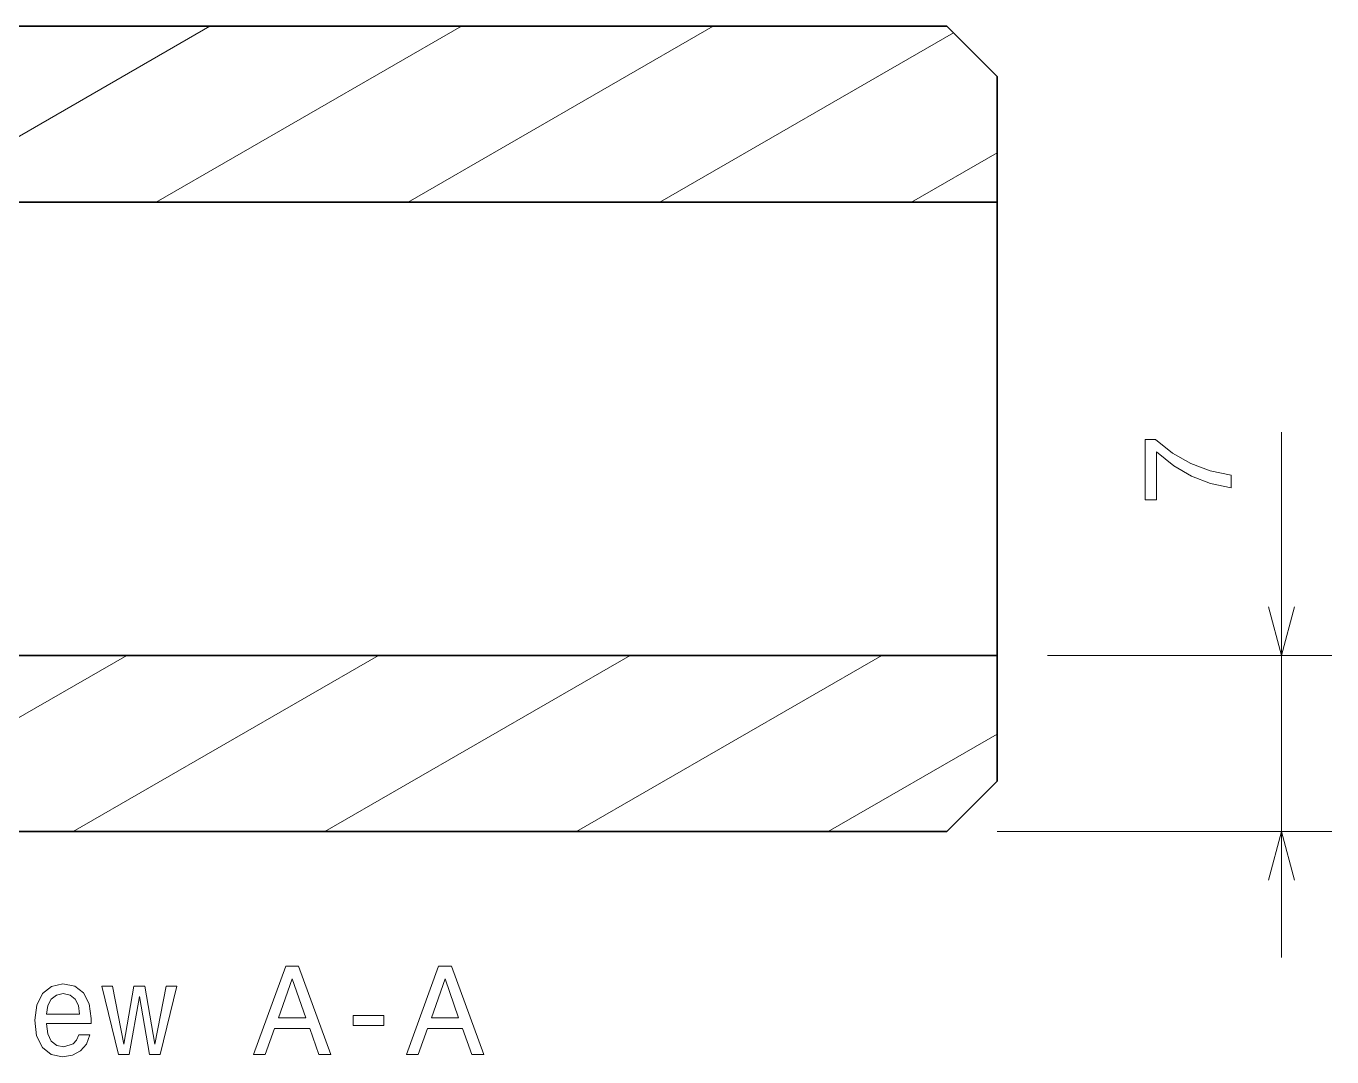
# Model space of a CAD drawing. Extents: x 0 to 297, y 0 to 210.
# Drawn here: x 73.6 to 125.5, y 72.9 to 113.9 of the extents above; entities that cross this region are included whole.
import ezdxf

# ---------------------------------------------------------------- set-up
doc = ezdxf.new("R2010")
doc.units = 0

msp = doc.modelspace()

# ---------------------------------------------------------------- linework, layer by layer
at = {"color": 7, "lineweight": 35}
for p, q in [((45.194, 113.902), (110.194, 113.902)), ((43.194, 106.902), (112.194, 106.902)), ((43.194, 88.902), (112.194, 88.902)), ((45.194, 81.902), (110.194, 81.902))]:
    msp.add_line(p, q, dxfattribs=at)
at = {"color": 7, "lineweight": 13, "ltscale": 0.35}
for p, q in [((68.782, 106.902), (80.907, 113.902)), ((78.782, 106.902), (90.907, 113.902)), ((88.782, 106.902), (100.907, 113.902)), ((65.481, 81.902), (77.605, 88.902)), ((75.481, 81.902), (87.605, 88.902)), ((85.481, 81.902), (97.605, 88.902)), ((95.481, 81.902), (107.605, 88.902))]:
    msp.add_line(p, q, dxfattribs=at)
at = {"color": 7, "lineweight": 13, "ltscale": 0.336955}
msp.add_line((98.782, 106.902), (110.455, 113.641), dxfattribs=at)
at = {"color": 7, "lineweight": 35, "ltscale": 0.070711}
for p, q in [((112.194, 111.902), (110.194, 113.902)), ((112.194, 83.902), (110.194, 81.902))]:
    msp.add_line(p, q, dxfattribs=at)
at = {"color": 7, "lineweight": 35, "ltscale": 0.125}
for p, q in [((112.194, 106.902), (112.194, 111.902)), ((112.194, 83.902), (112.194, 88.902))]:
    msp.add_line(p, q, dxfattribs=at)
at = {"color": 7, "lineweight": 13, "ltscale": 0.098483}
msp.add_line((108.782, 106.902), (112.194, 108.871), dxfattribs=at)
at = {"color": 7, "lineweight": 35, "ltscale": 0.225}
for p, q in [((112.194, 97.902), (112.194, 106.902)), ((112.194, 88.902), (112.194, 97.902))]:
    msp.add_line(p, q, dxfattribs=at)
at = {"color": 7, "lineweight": 13}
msp.add_line((123.488, 76.902), (123.488, 97.774), dxfattribs=at)
at = {"color": 7, "lineweight": 13, "ltscale": 0.282355}
msp.add_line((114.194, 88.902), (125.488, 88.902), dxfattribs=at)
at = {"color": 7, "lineweight": 13, "ltscale": 0.193782}
msp.add_line((105.481, 81.902), (112.194, 85.777), dxfattribs=at)
at = {"color": 7, "lineweight": 13, "ltscale": 0.332355}
msp.add_line((112.194, 81.902), (125.488, 81.902), dxfattribs=at)
at = {"color": 7, "lineweight": 13}
for points in [[(121.488, 95.555), (121.488, 96.065), (120.656, 96.231), (119.879, 96.524), (119.158, 96.937), (118.482, 97.477), (118.064, 97.477), (118.064, 95.076), (118.522, 95.076), (118.522, 96.993), (119.203, 96.438), (119.914, 96.019), (120.671, 95.727)], [(82.647, 73.045), (83.111, 73.045), (83.479, 74.074), (84.876, 74.074), (85.244, 73.045), (85.718, 73.045), (84.437, 76.55), (83.923, 76.55)], [(88.719, 73.045), (89.183, 73.045), (89.551, 74.074), (90.948, 74.074), (91.316, 73.045), (91.79, 73.045), (90.509, 76.55), (89.995, 76.55)], [(74.416, 74.271), (76.192, 74.271), (76.197, 74.477), (76.116, 75.057), (75.894, 75.491), (75.541, 75.753), (75.072, 75.849), (74.613, 75.748), (74.26, 75.466), (74.033, 75.007), (73.952, 74.402), (74.028, 73.781), (74.255, 73.328), (74.603, 73.045), (75.057, 72.949), (75.45, 73.015), (75.773, 73.186), (76.01, 73.459), (76.146, 73.822), (75.707, 73.822), (75.617, 73.62), (75.485, 73.469), (75.112, 73.348), (74.825, 73.403), (74.608, 73.58), (74.467, 73.867), (74.416, 74.256)], [(77.705, 73.045), (78.108, 75.345), (78.511, 73.045), (78.935, 73.045), (79.601, 75.753), (79.172, 75.753), (78.723, 73.454), (78.325, 75.753), (77.886, 75.753), (77.488, 73.454), (77.039, 75.753), (76.615, 75.753), (77.281, 73.045)], [(83.64, 74.503), (84.18, 76.046), (84.72, 74.503)], [(89.712, 74.503), (90.252, 76.046), (90.792, 74.503)], [(74.416, 74.644), (74.472, 74.992), (74.608, 75.249), (74.815, 75.405), (75.087, 75.461), (75.354, 75.405), (75.561, 75.249), (75.687, 74.992), (75.733, 74.644)], [(86.606, 74.2), (87.826, 74.2), (87.826, 74.598), (86.606, 74.598)]]:
    msp.add_lwpolyline(points, close=True, dxfattribs=at)
for points in [[(122.97, 90.834), (123.488, 88.902), (124.006, 90.834)], [(124.006, 79.97), (123.488, 81.902), (122.97, 79.97)]]:
    msp.add_lwpolyline(points, dxfattribs=at)

doc.saveas('drawing.dxf')
